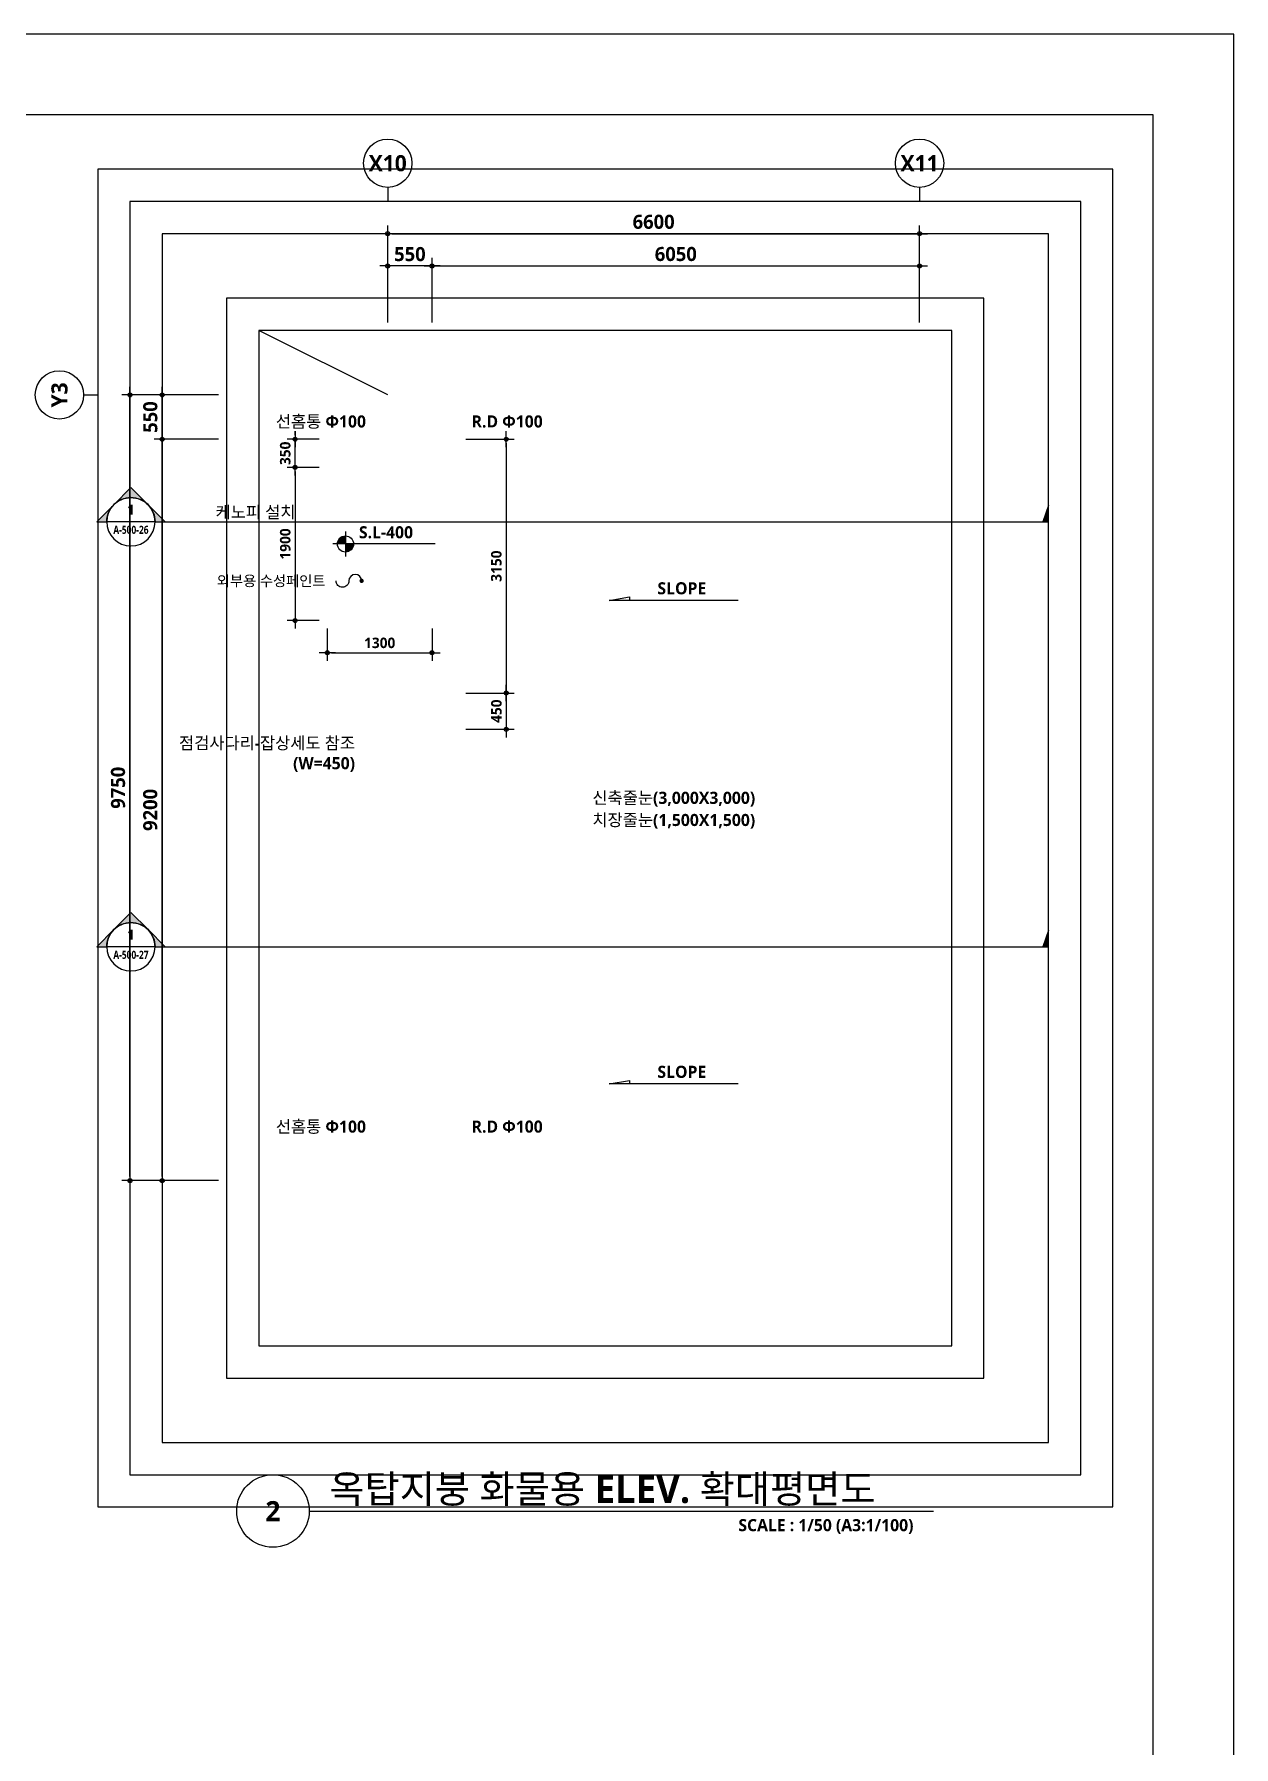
# Model space of a CAD drawing. Header units: millimetres. Extents: x -12482 to 126000, y 0 to 220200.
# Drawn here: x 44513 to 59400, y 198950 to 220200 of the extents above; entities that cross this region are included whole.
import ezdxf
from ezdxf.enums import TextEntityAlignment as Align

# ---------------------------------------------------------------- set-up
doc = ezdxf.new("R2010")
doc.units = ezdxf.units.MM
doc.header["$LTSCALE"] = 60
doc.linetypes.add('CEN', pattern=[62, 60, -1, 0, -1])
doc.layers.get('Defpoints').update_dxf_attribs({"color": 153})
for name, color, linetype in [('A-ANNO-DIM', 4, 'Continuous'), ('A-ANNO-LEAD', 4, 'Continuous'), ('A-ANNO-PONT', 7, 'Continuous'), ('A-ANNO-TEXT1', 7, 'Continuous'), ('A-ANNO-TITL', 7, 'Continuous'), ('A-ST-AXIS-BUB', 7, 'Continuous'), ('A-ST-AXIS-DIM', 7, 'Continuous'), ('AA-MKXS', 3, 'Continuous'), ('AA-MKXX', 3, 'Continuous'), ('AA-XXXX-TXT1', 2, 'Continuous')]:
    doc.layers.add(name, color=color, linetype=linetype)
for name, color, linetype, plot in [('Defpoint', 161, 'Continuous', False), ('G(그리드1)', 185, 'Continuous', False), ('G(그리드2)', 235, 'Continuous', False)]:
    doc.layers.add(name, color=color, linetype=linetype, plot=plot)
doc.styles.add('2020음성 1차', font='NanumGothicBold.ttf')
doc.styles.add('SAMOO', font='romans.shx', dxfattribs={"bigfont": 'whgtxt.shx'})
doc.styles.add('SH_진천_나눔', font='')
doc.styles.get('SH_진천_나눔').set_extended_font_data('NanumGothic', bold=True)
doc.dimstyles.new('SHP 50', dxfattribs={"dimscale": 50, "dimtxt": 3.5, "dimasz": 1, "dimexe": 2, "dimexo": 2, "dimgap": 1, "dimtad": 1, "dimdec": 0, "dimzin": 0, "dimdsep": 46, "dimtxsty": 'SH_진천_나눔', "dimblk": 'DIMDOT', "dimcen": 0.09, "dimclrd": 256, "dimclre": 256, "dimclrt": 3, "dimadec": 0, "dimazin": 1, "dimtfac": 1, "dimtdec": 0, "dimtix": 1, "dimtmove": 2, "dimatfit": 0, "dimldrblk": 'DIMDOT', "dimfxl": 1, "dimtolj": 1, "dimtzin": 0, "dimlwd": -1, "dimlwe": -1, "dimarcsym": 0})
doc.dimstyles.new('SHP 50내부', dxfattribs={"dimscale": 50, "dimtxt": 2.6, "dimasz": 1, "dimexe": 2, "dimexo": 2, "dimgap": 1, "dimtad": 1, "dimdec": 0, "dimzin": 0, "dimdsep": 46, "dimtxsty": '2020음성 1차', "dimblk": 'DIMDOT', "dimcen": 0.09, "dimclrd": 256, "dimclre": 256, "dimclrt": 3, "dimadec": 0, "dimazin": 1, "dimtfac": 1, "dimtdec": 0, "dimtix": 1, "dimtmove": 2, "dimatfit": 0, "dimldrblk": 'DIMDOT', "dimfxl": 1, "dimtolj": 1, "dimtzin": 0, "dimlwd": -1, "dimlwe": -1, "dimarcsym": 0})

# ---------------------------------------------------------------- blocks, each defined once
blk = doc.blocks.new('*U13437')
at = {"layer": 'A-ANNO-TITL'}
blk.add_line((0, 0), (7750, 0), dxfattribs=at)
blk.add_circle((-450, 0), 450, dxfattribs=at)
at = {"layer": 'AA-XXXX-TXT1', "style": 'SH_진천_나눔'}
blk.add_attdef('DWG.TITLE', (250, 100), '', height=350, dxfattribs=at)
at = {"layer": 'AA-XXXX-TXT1', "color": 7, "style": 'SH_진천_나눔'}
blk.add_attdef('NO1', text='', height=300, dxfattribs=at).set_placement((-450, 0), align=Align.MIDDLE)
at = {"layer": 'AA-XXXX-TXT1', "style": 'SH_진천_나눔'}
blk.add_attdef('SCALE', text='', height=150, dxfattribs=at).set_placement((7500, -100), align=Align.TOP_RIGHT)
blk = doc.blocks.new('DIMDOT')
at = {"color": 0}
blk.add_line((-2, 0), (2, 0), dxfattribs=at)
for radius in [0.5, 0.25]:
    blk.add_circle((0, 0), radius, dxfattribs=at)
blk = doc.blocks.new('*D17360')
at = {"layer": 'A-ST-AXIS-DIM'}
for p, q in [((49450, 216625), (49450, 217425)), ((55500, 216625), (55500, 217425)), ((49500, 217325), (55450, 217325))]:
    blk.add_line(p, q, dxfattribs=at)
at = {"layer": 'Defpoints', "color": 0}
for p in [(55500, 217325), (49450, 216525), (55500, 216525)]:
    blk.add_point(p, dxfattribs=at)
at = {"layer": 'A-ST-AXIS-DIM', "linetype": 'ByBlock', "xscale": 50, "yscale": 50, "zscale": 50, "rotation": 180}
blk.add_blockref('DIMDOT', (49450, 217325), dxfattribs=at)
at = {"layer": 'A-ST-AXIS-DIM', "linetype": 'ByBlock', "xscale": 50, "yscale": 50, "zscale": 50}
blk.add_blockref('DIMDOT', (55500, 217325), dxfattribs=at)
at = {"layer": 'A-ST-AXIS-DIM', "color": 3, "insert": (52475, 217472), "char_height": 175, "attachment_point": 5, "style": 'SH_진천_나눔'}
blk.add_mtext('\\A1;6050', dxfattribs=at)
blk = doc.blocks.new('*D17361')
at = {"layer": 'A-ST-AXIS-DIM'}
for p, q in [((48900, 216625), (48900, 217425)), ((49450, 216625), (49450, 217425)), ((49400, 217325), (48950, 217325))]:
    blk.add_line(p, q, dxfattribs=at)
at = {"layer": 'Defpoints', "color": 0}
for p in [(48900, 217325), (48900, 216525), (49450, 216525)]:
    blk.add_point(p, dxfattribs=at)
at = {"layer": 'A-ST-AXIS-DIM', "linetype": 'ByBlock', "xscale": 50, "yscale": 50, "zscale": 50, "rotation": 180}
blk.add_blockref('DIMDOT', (48900, 217325), dxfattribs=at)
at = {"layer": 'A-ST-AXIS-DIM', "linetype": 'ByBlock', "xscale": 50, "yscale": 50, "zscale": 50}
blk.add_blockref('DIMDOT', (49450, 217325), dxfattribs=at)
at = {"layer": 'A-ST-AXIS-DIM', "color": 3, "insert": (49175, 217471), "char_height": 175, "attachment_point": 5, "style": 'SH_진천_나눔'}
blk.add_mtext('\\A1;550', dxfattribs=at)
blk = doc.blocks.new('*D17362')
at = {"layer": 'A-ST-AXIS-DIM'}
for p, q in [((48900, 216625), (48900, 217825)), ((55500, 216625), (55500, 217825)), ((48950, 217725), (55450, 217725))]:
    blk.add_line(p, q, dxfattribs=at)
at = {"layer": 'Defpoints', "color": 0}
for p in [(55500, 217725), (48900, 216525), (55500, 216525)]:
    blk.add_point(p, dxfattribs=at)
at = {"layer": 'A-ST-AXIS-DIM', "linetype": 'ByBlock', "xscale": 50, "yscale": 50, "zscale": 50, "rotation": 180}
blk.add_blockref('DIMDOT', (48900, 217725), dxfattribs=at)
at = {"layer": 'A-ST-AXIS-DIM', "linetype": 'ByBlock', "xscale": 50, "yscale": 50, "zscale": 50}
blk.add_blockref('DIMDOT', (55500, 217725), dxfattribs=at)
at = {"layer": 'A-ST-AXIS-DIM', "color": 3, "insert": (52200, 217872), "char_height": 175, "attachment_point": 5, "style": 'SH_진천_나눔'}
blk.add_mtext('\\A1;6600', dxfattribs=at)
blk = doc.blocks.new('A-ST-AXIS-BUB-1')
at = {"layer": 'A-ST-AXIS-BUB'}
blk.add_line((0, 350), (0, 0), dxfattribs=at)
blk.add_circle((0, 950), 600, dxfattribs=at)
blk = doc.blocks.new('*D17363')
at = {"layer": 'A-ST-AXIS-DIM'}
for p, q in [((46800, 215725), (45600, 215725)), ((45700, 206025), (45700, 215675)), ((46800, 205975), (45600, 205975))]:
    blk.add_line(p, q, dxfattribs=at)
at = {"layer": 'Defpoints', "color": 0}
for p in [(45700, 215725), (46900, 215725), (46900, 205975)]:
    blk.add_point(p, dxfattribs=at)
at = {"layer": 'A-ST-AXIS-DIM', "linetype": 'ByBlock', "xscale": 50, "yscale": 50, "zscale": 50}
for p, rotation in [((45700, 215725), 90), ((45700, 205975), 270)]:
    blk.add_blockref('DIMDOT', p, dxfattribs=dict(at, rotation=rotation))
at = {"layer": 'A-ST-AXIS-DIM', "color": 3, "insert": (45553, 210850), "char_height": 175, "attachment_point": 5, "rotation": 90, "style": 'SH_진천_나눔'}
blk.add_mtext('\\A1;9750', dxfattribs=at)
blk = doc.blocks.new('*D17364')
at = {"layer": 'A-ST-AXIS-DIM'}
for p, q in [((46800, 215175), (46000, 215175)), ((46100, 206025), (46100, 215125)), ((46800, 205975), (46000, 205975))]:
    blk.add_line(p, q, dxfattribs=at)
at = {"layer": 'Defpoints', "color": 0}
for p in [(46100, 215175), (46900, 215175), (46900, 205975)]:
    blk.add_point(p, dxfattribs=at)
at = {"layer": 'A-ST-AXIS-DIM', "linetype": 'ByBlock', "xscale": 50, "yscale": 50, "zscale": 50}
for p, rotation in [((46100, 215175), 90), ((46100, 205975), 270)]:
    blk.add_blockref('DIMDOT', p, dxfattribs=dict(at, rotation=rotation))
at = {"layer": 'A-ST-AXIS-DIM', "color": 3, "insert": (45953, 210575), "char_height": 175, "attachment_point": 5, "rotation": 90, "style": 'SH_진천_나눔'}
blk.add_mtext('\\A1;9200', dxfattribs=at)
blk = doc.blocks.new('*D17365')
at = {"layer": 'A-ST-AXIS-DIM'}
for p, q in [((46800, 215725), (46000, 215725)), ((46100, 215225), (46100, 215675)), ((46800, 215175), (46000, 215175))]:
    blk.add_line(p, q, dxfattribs=at)
at = {"layer": 'Defpoints', "color": 0}
for p in [(46100, 215725), (46900, 215725), (46900, 215175)]:
    blk.add_point(p, dxfattribs=at)
at = {"layer": 'A-ST-AXIS-DIM', "linetype": 'ByBlock', "xscale": 50, "yscale": 50, "zscale": 50}
for p, rotation in [((46100, 215725), 90), ((46100, 215175), 270)]:
    blk.add_blockref('DIMDOT', p, dxfattribs=dict(at, rotation=rotation))
at = {"layer": 'A-ST-AXIS-DIM', "color": 3, "insert": (45954, 215450), "char_height": 175, "attachment_point": 5, "rotation": 90, "style": 'SH_진천_나눔'}
blk.add_mtext('\\A1;550', dxfattribs=at)
blk = doc.blocks.new('*D17366')
at = {"layer": 'A-ST-AXIS-DIM'}
for p, q in [((49450, 216625), (49450, 217425)), ((55500, 216625), (55500, 217425)), ((49500, 217325), (55450, 217325))]:
    blk.add_line(p, q, dxfattribs=at)
at = {"layer": 'Defpoints', "color": 0}
for p in [(55500, 217325), (49450, 216525), (55500, 216525)]:
    blk.add_point(p, dxfattribs=at)
at = {"layer": 'A-ST-AXIS-DIM', "linetype": 'ByBlock', "xscale": 50, "yscale": 50, "zscale": 50, "rotation": 180}
blk.add_blockref('DIMDOT', (49450, 217325), dxfattribs=at)
at = {"layer": 'A-ST-AXIS-DIM', "linetype": 'ByBlock', "xscale": 50, "yscale": 50, "zscale": 50}
blk.add_blockref('DIMDOT', (55500, 217325), dxfattribs=at)
at = {"layer": 'A-ST-AXIS-DIM', "color": 3, "insert": (52475, 217472), "char_height": 175, "attachment_point": 5, "style": 'SH_진천_나눔'}
blk.add_mtext('\\A1;6050', dxfattribs=at)
blk = doc.blocks.new('*D17367')
at = {"layer": 'A-ST-AXIS-DIM'}
for p, q in [((48900, 216625), (48900, 217425)), ((49450, 216625), (49450, 217425)), ((49400, 217325), (48950, 217325))]:
    blk.add_line(p, q, dxfattribs=at)
at = {"layer": 'Defpoints', "color": 0}
for p in [(48900, 217325), (48900, 216525), (49450, 216525)]:
    blk.add_point(p, dxfattribs=at)
at = {"layer": 'A-ST-AXIS-DIM', "linetype": 'ByBlock', "xscale": 50, "yscale": 50, "zscale": 50, "rotation": 180}
blk.add_blockref('DIMDOT', (48900, 217325), dxfattribs=at)
at = {"layer": 'A-ST-AXIS-DIM', "linetype": 'ByBlock', "xscale": 50, "yscale": 50, "zscale": 50}
blk.add_blockref('DIMDOT', (49450, 217325), dxfattribs=at)
at = {"layer": 'A-ST-AXIS-DIM', "color": 3, "insert": (49175, 217471), "char_height": 175, "attachment_point": 5, "style": 'SH_진천_나눔'}
blk.add_mtext('\\A1;550', dxfattribs=at)
blk = doc.blocks.new('*D17368')
at = {"layer": 'A-ANNO-DIM'}
for p, q in [((49870, 212025), (50470, 212025)), ((50370, 211975), (50370, 211625)), ((49870, 211575), (50470, 211575))]:
    blk.add_line(p, q, dxfattribs=at)
at = {"layer": 'Defpoints', "color": 0}
for p in [(49770, 212025), (49770, 211575), (50370, 211575)]:
    blk.add_point(p, dxfattribs=at)
at = {"layer": 'A-ANNO-DIM', "linetype": 'ByBlock', "xscale": 50, "yscale": 50, "zscale": 50}
for p, rotation in [((50370, 212025), 90), ((50370, 211575), 270)]:
    blk.add_blockref('DIMDOT', p, dxfattribs=dict(at, rotation=rotation))
at = {"layer": 'A-ANNO-DIM', "color": 3, "insert": (50249, 211800), "char_height": 130, "attachment_point": 5, "rotation": 90, "style": '2020음성 1차'}
blk.add_mtext('\\A1;450', dxfattribs=at)
blk = doc.blocks.new('*D17369')
at = {"layer": 'A-ANNO-DIM'}
for p, q in [((49870, 215175), (50470, 215175)), ((50370, 215125), (50370, 212075)), ((49870, 212025), (50470, 212025))]:
    blk.add_line(p, q, dxfattribs=at)
at = {"layer": 'Defpoints', "color": 0}
for p in [(49770, 215175), (49770, 212025), (50370, 212025)]:
    blk.add_point(p, dxfattribs=at)
at = {"layer": 'A-ANNO-DIM', "linetype": 'ByBlock', "xscale": 50, "yscale": 50, "zscale": 50}
for p, rotation in [((50370, 215175), 90), ((50370, 212025), 270)]:
    blk.add_blockref('DIMDOT', p, dxfattribs=dict(at, rotation=rotation))
at = {"layer": 'A-ANNO-DIM', "color": 3, "insert": (50248, 213600), "char_height": 130, "attachment_point": 5, "rotation": 90, "style": '2020음성 1차'}
blk.add_mtext('\\A1;3150', dxfattribs=at)
blk = doc.blocks.new('G$C5E36A61E')
at = {"layer": 'A-ANNO-PONT'}
for points in [[(1814, 2981, 0.4142136), (648, 1814), (1814, 1814)], [(1814, 648, 0.4142136), (2981, 1814), (1814, 1814)]]:
    blk.add_hatch(color=256, dxfattribs=at).paths.add_polyline_path(points)
for p, q in [((1814, 3629), (1814, 0)), ((14810, 1814), (0, 1814))]:
    blk.add_line(p, q, dxfattribs=at)
blk.add_circle((1814, 1814), 1166, dxfattribs=at)
blk = doc.blocks.new('*D17370')
at = {"layer": 'A-ANNO-DIM'}
for p, q in [((48050, 214825), (47650, 214825)), ((47750, 214775), (47750, 212975)), ((48050, 212925), (47650, 212925))]:
    blk.add_line(p, q, dxfattribs=at)
at = {"layer": 'Defpoints', "color": 0}
for p in [(48150, 214825), (47750, 212925), (48150, 212925)]:
    blk.add_point(p, dxfattribs=at)
at = {"layer": 'A-ANNO-DIM', "linetype": 'ByBlock', "xscale": 50, "yscale": 50, "zscale": 50}
for p, rotation in [((47750, 214825), 90), ((47750, 212925), 270)]:
    blk.add_blockref('DIMDOT', p, dxfattribs=dict(at, rotation=rotation))
at = {"layer": 'A-ANNO-DIM', "color": 3, "insert": (47628, 213875), "char_height": 130, "attachment_point": 5, "rotation": 90, "style": '2020음성 1차'}
blk.add_mtext('\\A1;1900', dxfattribs=at)
blk = doc.blocks.new('*D17371')
at = {"layer": 'A-ANNO-DIM'}
for p, q in [((47750, 215225), (47750, 215275)), ((48050, 215175), (47650, 215175)), ((47750, 214825), (47750, 215175)), ((48050, 214825), (47650, 214825)), ((47750, 214775), (47750, 214725))]:
    blk.add_line(p, q, dxfattribs=at)
at = {"layer": 'Defpoints', "color": 0}
for p in [(47750, 215175), (48150, 215175), (48150, 214825)]:
    blk.add_point(p, dxfattribs=at)
at = {"layer": 'A-ANNO-DIM', "linetype": 'ByBlock', "xscale": 50, "yscale": 50, "zscale": 50}
for p, rotation in [((47750, 215175), 270), ((47750, 214825), 90)]:
    blk.add_blockref('DIMDOT', p, dxfattribs=dict(at, rotation=rotation))
at = {"layer": 'A-ANNO-DIM', "color": 3, "insert": (47628, 215000), "char_height": 130, "attachment_point": 5, "rotation": 90, "style": '2020음성 1차'}
blk.add_mtext('\\A1;350', dxfattribs=at)
blk = doc.blocks.new('*D17372')
at = {"layer": 'A-ANNO-DIM'}
for p, q in [((48150, 212825), (48150, 212425)), ((49450, 212825), (49450, 212425)), ((48200, 212525), (49400, 212525))]:
    blk.add_line(p, q, dxfattribs=at)
at = {"layer": 'Defpoints', "color": 0}
for p in [(48150, 212925), (49450, 212925), (49450, 212525)]:
    blk.add_point(p, dxfattribs=at)
at = {"layer": 'A-ANNO-DIM', "linetype": 'ByBlock', "xscale": 50, "yscale": 50, "zscale": 50, "rotation": 180}
blk.add_blockref('DIMDOT', (48150, 212525), dxfattribs=at)
at = {"layer": 'A-ANNO-DIM', "linetype": 'ByBlock', "xscale": 50, "yscale": 50, "zscale": 50}
blk.add_blockref('DIMDOT', (49450, 212525), dxfattribs=at)
at = {"layer": 'A-ANNO-DIM', "color": 3, "insert": (48800, 212647), "char_height": 130, "attachment_point": 5, "style": '2020음성 1차'}
blk.add_mtext('\\A1;1300', dxfattribs=at)
blk = doc.blocks.new('*U22870')
at = {"layer": 'AA-MKXX'}
blk.add_hatch(color=256, dxfattribs=at).paths.add_polyline_path([(34162, 600), (33952, 0), (34162, 0)])
at = {"layer": 'AA-MKXX', "linetype": 'CEN', "ltscale": 300}
blk.add_line((900, 0), (34162, 0), dxfattribs=at)
at = {"layer": 'AA-MKXX'}
blk.add_lwpolyline([(34162, 0), (34162, 600), (33952, 0)], close=True, dxfattribs=at)
blk = doc.blocks.new('*U15083')
at = {"layer": 'AA-MKXS'}
blk.add_hatch(color=3, dxfattribs=at).paths.add_polyline_path([(0, 8.49), (-4.24, 4.24, -0.414214), (4.24, 4.24)])
h = blk.add_hatch(color=3, dxfattribs=at)
h.paths.add_polyline_path([(-8.49, 0), (-6, 0, -0.198912), (-4.24, 4.24)])
h.paths.add_polyline_path([(6, 0), (8.49, 0), (4.24, 4.24, -0.198912)])
at = {"layer": 'AA-MKXS', "color": 3, "linetype": 'Continuous', "ltscale": 5}
blk.add_line((-6, 0), (6, 0), dxfattribs=at)
at = {"layer": 'AA-MKXS', "color": 3}
for points in [[(4.24, 4.24, 0.414214), (-4.24, 4.24), (0, 8.49)], [(-4.24, 4.24, 0.198912), (-6, 0), (-8.49, 0)], [(8.49, 0), (6, 0, 0.198912), (4.24, 4.24)]]:
    blk.add_lwpolyline(points, format="xyb", close=True, dxfattribs=at)
at = {"layer": 'AA-MKXS', "color": 3, "linetype": 'Continuous', "ltscale": 5}
blk.add_circle((0, 0), 6, dxfattribs=at)
at = {"layer": 'AA-MKXS', "style": 'SAMOO', "width": 0.85}
blk.add_attdef('ViewNUM', text='', height=2.5, dxfattribs=at).set_placement((0, 1), align=Align.BOTTOM_CENTER)
blk.add_attdef('SheetNUM', text='', height=2.5, dxfattribs=at).set_placement((0, -1), align=Align.TOP_CENTER)

msp = doc.modelspace()

# ---------------------------------------------------------------- linework, layer by layer
at = {"layer": 'A-ANNO-LEAD'}
for points, format in [([(49025, 215000, 0, 37.5, 0), (48968.7, 215097.4, 0, 0, 0), (48796.8, 215395.3, 0, 0, 0), (48629.7, 215395.3, 0, 0, 0)], "xyseb"), ([(49545, 215000, 0, 37.5, 0), (49601.2, 215097.4, 0, 0, 0), (49773.2, 215395.3, 0, 0, 0), (49940.3, 215395.3, 0, 0, 0)], "xyseb"), ([(48150, 213875, 0, 37.5, 0), (48093.7, 213972.4, 0, 0, 0), (47921.8, 214270.3, 0, 0, 0), (47754.7, 214270.3, 0, 0, 0)], "xyseb"), ([(48575.6, 213417.1, 1), (48416.9, 213417.1, -0.4142136), (48337.5, 213337.7, -0.4142136), (48258.2, 213417.1, -0.4142136)], "xyb"), ([(48889, 211800, 0, 37.5, 0), (48832.7, 211702.6, 0, 0, 0), (48660.8, 211404.7, 0, 0, 0), (48493.7, 211404.7, 0, 0, 0)], "xyseb"), ([(49025, 206250, 0, 37.5, 0), (48968.7, 206347.4, 0, 0, 0), (48796.8, 206645.3, 0, 0, 0), (48629.7, 206645.3, 0, 0, 0)], "xyseb"), ([(49545, 206250, 0, 37.5, 0), (49601.2, 206347.4, 0, 0, 0), (49773.2, 206645.3, 0, 0, 0), (49940.3, 206645.3, 0, 0, 0)], "xyseb")]:
    msp.add_lwpolyline(points, format=format, dxfattribs=at)
at = {"layer": 'A-ANNO-LEAD', "const_width": 26.5}
msp.add_lwpolyline([(48588.9, 213417.1, -1), (48562.4, 213417.1, -1)], format="xyb", close=True, dxfattribs=at)
at = {"layer": 'A-ANNO-LEAD'}
for points in [[(53250, 213175), (51650, 213175), (51900, 213218.2), (51900, 213175)], [(53250, 207175), (51650, 207175), (51900, 207218.2), (51900, 207175)]]:
    msp.add_lwpolyline(points, dxfattribs=at)
at = {"layer": 'Defpoint'}
msp.add_line((48900, 215725), (47300, 216525), dxfattribs=at)
at = {"layer": 'Defpoints'}
for points in [[(29700, 178200), (59400, 178200), (59400, 220200), (29700, 220200)], [(30700, 183700), (58400, 183700), (58400, 219200), (30700, 219200)]]:
    msp.add_lwpolyline(points, close=True, dxfattribs=at)
at = {"layer": 'G(그리드1)'}
for points in [[(45300, 201925), (57900, 201925), (57900, 218525), (45300, 218525)], [(45700, 202325), (57500, 202325), (57500, 218125), (45700, 218125)], [(46100, 202725), (57100, 202725), (57100, 217725), (46100, 217725)], [(46900, 203525), (56300, 203525), (56300, 216925), (46900, 216925)]]:
    msp.add_lwpolyline(points, close=True, dxfattribs=at)
at = {"layer": 'G(그리드2)'}
msp.add_lwpolyline([(47300, 203925), (55900, 203925), (55900, 216525), (47300, 216525)], close=True, dxfattribs=at)

# ---------------------------------------------------------------- block references
ref = msp.add_blockref('*U15083', (45712.6, 214150.7), dxfattribs=dict(xscale=-50, yscale=50, zscale=50, rotation=359.9999999999997))
ref.add_attrib('SheetNUM', 'A-500-26', dxfattribs={"layer": 'AA-MKXS', "height": 100, "style": '2020음성 1차', "width": 0.8}).set_placement((45712.6, 214100.7), align=Align.TOP_CENTER)
ref.add_attrib('ViewNUM', '1', dxfattribs={"layer": 'AA-MKXS', "height": 125, "style": '2020음성 1차'}).set_placement((45712.6, 214200.7), align=Align.BOTTOM_CENTER)
for name, p, xscale, yscale, zscale in [('*U22870', (45712.6, 214150.7), 0.3333333333333333, 0.3333333333333333, 0.3333333333333333), ('G$C5E36A61E', (48219.4, 213719.4), 0.08573388203018029, 0.08573388203018029, 0.08573388203018029), ('*U22870', (45712.6, 208877), 0.3333333333333333, 0.3333333333333333, 0.3333333333333333)]:
    msp.add_blockref(name, p, dxfattribs=dict(xscale=xscale, yscale=yscale, zscale=zscale))
ref = msp.add_blockref('*U15083', (45712.6, 208877), dxfattribs=dict(xscale=-50, yscale=50, zscale=50, rotation=359.9999999999997))
ref.add_attrib('SheetNUM', 'A-500-27', dxfattribs={"layer": 'AA-MKXS', "height": 100, "style": '2020음성 1차', "width": 0.8}).set_placement((45712.6, 208827), align=Align.TOP_CENTER)
ref.add_attrib('ViewNUM', '1', dxfattribs={"layer": 'AA-MKXS', "height": 125, "style": '2020음성 1차'}).set_placement((45712.6, 208927), align=Align.BOTTOM_CENTER)
ref = msp.add_blockref('*U13437', (47925, 201875))
ref.add_attrib('SCALE', 'SCALE : 1/50 (A3:1/100)', dxfattribs={"layer": 'A-ANNO-TITL', "height": 150, "style": 'SH_진천_나눔'}).set_placement((55425, 201775), align=Align.TOP_RIGHT)
ref.add_attrib('DWG.TITLE', '옥탑지붕 화물용 ELEV. 확대평면도', (48175, 201975), dxfattribs={"layer": 'A-ANNO-TITL', "height": 347.908, "style": 'SH_진천_나눔'})
ref.add_attrib('NO1', '2', dxfattribs={"layer": 'A-ANNO-TITL', "color": 7, "height": 250, "style": 'SH_진천_나눔'}).set_placement((47475, 201875), align=Align.MIDDLE)
at = {"layer": 'A-ST-AXIS-BUB', "xscale": 0.5, "yscale": 0.5, "zscale": 0.5}
for p in [(48900, 218125), (55500, 218125)]:
    msp.add_blockref('A-ST-AXIS-BUB-1', p, dxfattribs=at)
at = {"layer": 'A-ST-AXIS-BUB', "xscale": 0.5, "yscale": 0.5, "zscale": 0.5, "rotation": 90}
msp.add_blockref('A-ST-AXIS-BUB-1', (45300, 215725), dxfattribs=at)

# ---------------------------------------------------------------- texts
at = {"layer": 'A-ANNO-TEXT1'}
for s, height, style, p in [('X10', 200, 'SH_진천_나눔', (48900, 218600)), ('X11', 200, 'SH_진천_나눔', (55500, 218600)), ('SLOPE', 150, 'SH_진천_나눔', (52550, 213325)), ('신축줄눈(3,000X3,000)', 150, '2020음성 1차', (52450, 210725)), ('치장줄눈(1,500X1,500)', 150, '2020음성 1차', (52450, 210450.1)), ('SLOPE', 150, 'SH_진천_나눔', (52550, 207325))]:
    msp.add_text(s, height=height, dxfattribs=dict(at, style=style)).set_placement(p, align=Align.MIDDLE_CENTER)
at = {"layer": 'A-ANNO-TEXT1', "style": 'SH_진천_나눔'}
msp.add_text('Y3', height=200, rotation=90, dxfattribs=at).set_placement((44825, 215725), align=Align.MIDDLE_CENTER)
at = {"layer": 'A-ANNO-TEXT1', "style": '2020음성 1차'}
for s, p in [('선홈통 Φ100', (48629.7, 215395.3)), ('케노피 설치', (47754.7, 214270.3)), ('점검사다리-잡상세도 참조', (48493.7, 211404.7)), ('(W=450)', (48493.7, 211154.7)), ('선홈통 Φ100', (48629.7, 206645.3))]:
    msp.add_text(s, height=150, dxfattribs=at).set_placement(p, align=Align.MIDDLE_RIGHT)
for s, height, p in [('R.D Φ100', 150, (49940.3, 215395.3)), ('외부용 수성페인트', 130, (46778.6, 213417.1)), ('R.D Φ100', 150, (49940.3, 206645.3))]:
    msp.add_text(s, height=height, dxfattribs=at).set_placement(p, align=Align.MIDDLE_LEFT)
msp.add_text('S.L-400', height=150, dxfattribs=at).set_placement((48542.3, 213945.3))

# ---------------------------------------------------------------- dimensions: what is measured, and where the dimension line sits
at = {"layer": 'A-ANNO-DIM'}
for base, p1, p2, angle, picture, middle in [((47750, 215175), (48150, 214825), (48150, 215175), 270, '*D17371', (47628.3, 215000)), ((50370, 212025), (49770, 215175), (49770, 212025), 90, '*D17369', (50248.3, 213600)), ((47750, 212925), (48150, 214825), (48150, 212925), 90, '*D17370', (47628.3, 213875)), ((49450, 212525), (48150, 212925), (49450, 212925), 180, '*D17372', (48800, 212646.7)), ((50370, 211575), (49770, 212025), (49770, 211575), 90, '*D17368', (50248.5, 211800))]:
    dim = msp.add_linear_dim(base=base, p1=p1, p2=p2, angle=angle, dimstyle='SHP 50내부', dxfattribs=at)
    dim.commit()
    dim.dimension.update_dxf_attribs({"geometry": picture, "text_midpoint": middle})
at = {"layer": 'A-ST-AXIS-DIM'}
for base, p1, p2, angle, picture, middle in [((55500, 217725), (48900, 216525), (55500, 216525), 180, '*D17362', (52200, 217871.6)), ((48900, 217325), (49450, 216525), (48900, 216525), 180, '*D17361', (49175, 217471.2)), ((48900, 217325), (49450, 216525), (48900, 216525), 180, '*D17367', (49175, 217471.2)), ((55500, 217325), (49450, 216525), (55500, 216525), 0, '*D17360', (52475, 217471.6)), ((55500, 217325), (49450, 216525), (55500, 216525), 0, '*D17366', (52475, 217471.6)), ((45700, 215725), (46900, 205975), (46900, 215725), 90, '*D17363', (45553.4, 210850)), ((46100, 215725), (46900, 215175), (46900, 215725), 270, '*D17365', (45953.8, 215450)), ((46100, 215175), (46900, 205975), (46900, 215175), 270, '*D17364', (45953.4, 210575))]:
    dim = msp.add_linear_dim(base=base, p1=p1, p2=p2, angle=angle, dimstyle='SHP 50', dxfattribs=at)
    dim.commit()
    dim.dimension.update_dxf_attribs({"geometry": picture, "text_midpoint": middle})

doc.saveas('drawing.dxf')
